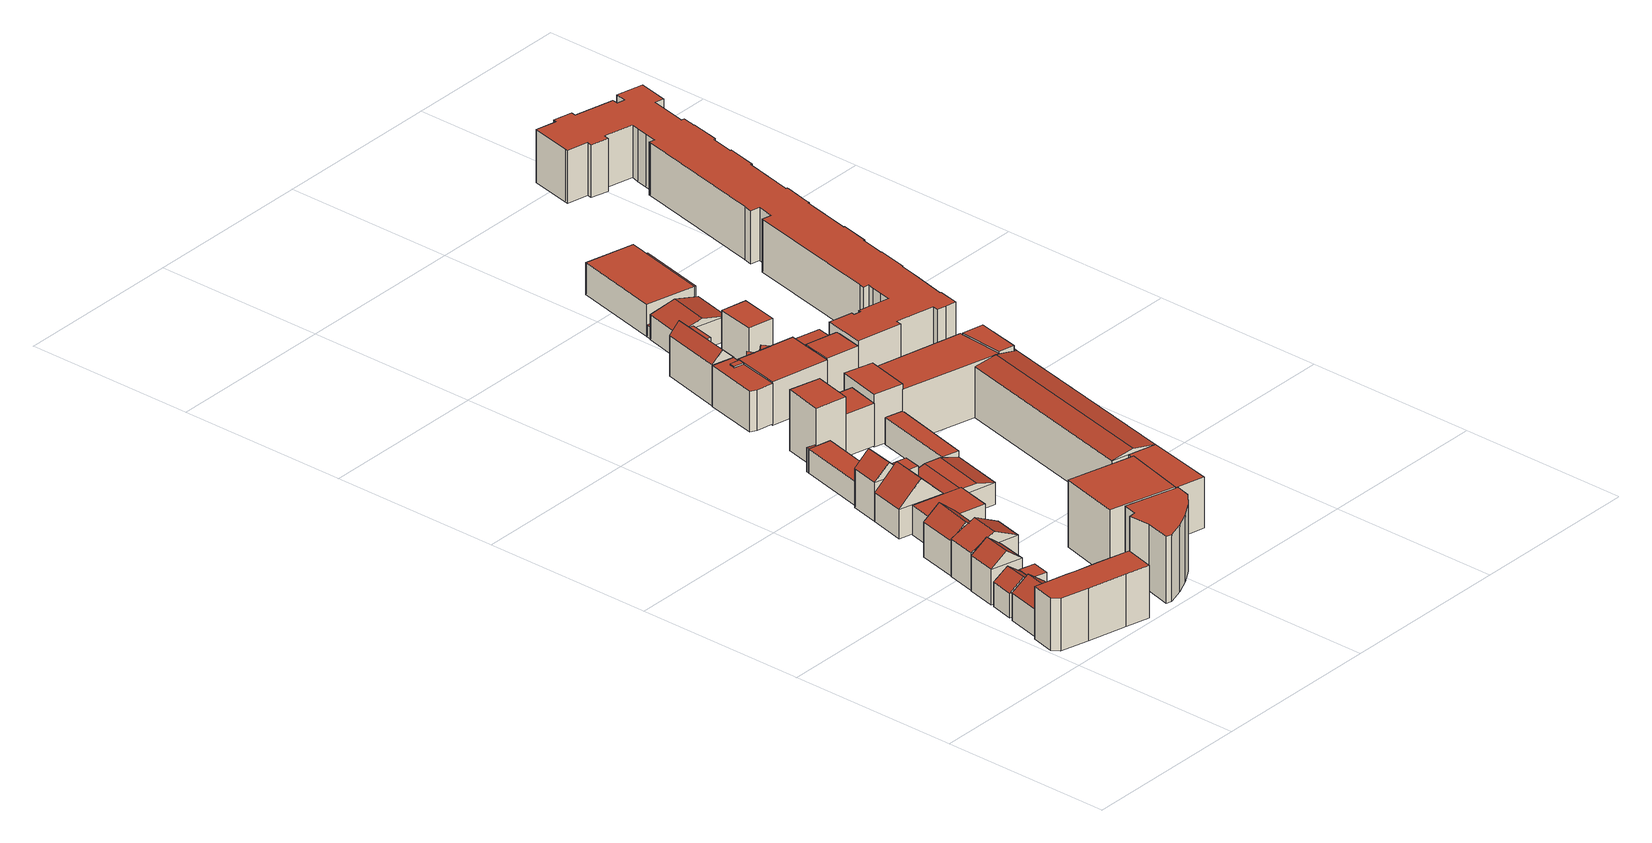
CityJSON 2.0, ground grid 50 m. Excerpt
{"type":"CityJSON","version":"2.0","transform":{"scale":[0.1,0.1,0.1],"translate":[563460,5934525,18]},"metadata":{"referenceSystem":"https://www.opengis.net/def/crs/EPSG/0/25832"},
"CityObjects":{
"building1":{"type":"Building","attributes":{"Geometrietyp2DReferenz":"Polygon","Gemeindeschluessel":"02100110","function":"31001_1120"},"children":["building1-1","building1-2"]},
"building1-1":{"type":"BuildingPart","attributes":{"roofType":"1000","measuredHeight":7.95,"storeysAboveGround":2},"parents":["building1"],"geometry":[{"type":"Solid","lod":"2","boundaries":[[[[0,1,2,3]],[[4,5,6,7]],[[6,3,2,7]],[[7,2,1,4]],[[4,1,0,5]],[[5,0,3,6]]]],"semantics":{"surfaces":[{"type":"GroundSurface"},{"type":"RoofSurface","Flaechengroesse":"10.0278458950482","Flaechenrichtung":"0","Flaechenneigung":"90"},{"type":"WallSurface"}],"values":[[0,1,2,2,2,2]]}}]},
"building1-2":{"type":"BuildingPart","attributes":{"roofType":"3100","measuredHeight":11.76,"storeysAboveGround":2},"parents":["building1"],"geometry":[{"type":"Solid","lod":"2","boundaries":[[[[8,9,2,10]],[[11,12,13,7]],[[14,13,12,15]],[[7,13,14]],[[15,12,11]],[[14,10,2,7]],[[7,2,9,11]],[[11,9,8,15]],[[15,8,10,14]]]],"semantics":{"surfaces":[{"type":"GroundSurface"},{"type":"RoofSurface","Flaechengroesse":"59.4042179271376","Flaechenrichtung":"103.484763299573","Flaechenneigung":"52.3389509573218"},{"type":"RoofSurface","Flaechengroesse":"59.4011939491421","Flaechenrichtung":"283.485362713547","Flaechenneigung":"52.3392107285087"},{"type":"WallSurface"}],"values":[[0,1,2,3,3,3,3,3,3]]}}]},
"building2":{"type":"Building","attributes":{"Geometrietyp2DReferenz":"Polygon","Gemeindeschluessel":"02100110","function":"31001_1010","roofType":"1000","measuredHeight":15.28,"storeysAboveGround":4},"address":[{"country":"Germany","locality":"Hamburg","thoroughfareNumber":"30","thoroughfareName":"Otzenstraße","postcode":"22767"}],"geometry":[{"type":"Solid","lod":"2","boundaries":[[[[16,17,18,19,20,21,22,23,24,25]],[[26,27,28,29,30,31,32,33,34,35]],[[34,25,24,35]],[[35,24,23,26]],[[26,23,22,27]],[[27,22,21,28]],[[28,21,20,29]],[[29,20,19,30]],[[30,19,18,31]],[[31,18,17,32]],[[32,17,16,33]],[[33,16,25,34]]]],"semantics":{"surfaces":[{"type":"GroundSurface"},{"type":"RoofSurface","Flaechengroesse":"251.535871979849","Flaechenrichtung":"0","Flaechenneigung":"90"},{"type":"WallSurface"}],"values":[[0,1,2,2,2,2,2,2,2,2,2,2]]}}]},
"building3":{"type":"Building","attributes":{"Geometrietyp2DReferenz":"Polygon","Gemeindeschluessel":"02100110","function":"31001_1010"},"children":["building3-1","building3-2","building3-3"]},
"building3-1":{"type":"BuildingPart","attributes":{"roofType":"1000","measuredHeight":7.33,"storeysAboveGround":2},"parents":["building3"],"geometry":[{"type":"Solid","lod":"2","boundaries":[[[[36,37,38,39]],[[40,41,42,43]],[[42,39,38,43]],[[43,38,37,40]],[[40,37,36,41]],[[41,36,39,42]]]],"semantics":{"surfaces":[{"type":"GroundSurface"},{"type":"RoofSurface","Flaechengroesse":"24.4819628742752","Flaechenrichtung":"0","Flaechenneigung":"90"},{"type":"WallSurface"}],"values":[[0,1,2,2,2,2]]}}]},
"building3-2":{"type":"BuildingPart","attributes":{"roofType":"1000","measuredHeight":7.25,"storeysAboveGround":2},"parents":["building3"],"geometry":[{"type":"Solid","lod":"2","boundaries":[[[[44,39,45,46]],[[47,48,49,50]],[[49,46,45,50]],[[50,45,39,47]],[[47,39,44,48]],[[48,44,46,49]]]],"semantics":{"surfaces":[{"type":"GroundSurface"},{"type":"RoofSurface","Flaechengroesse":"1.73241322971984","Flaechenrichtung":"0","Flaechenneigung":"90"},{"type":"WallSurface"}],"values":[[0,1,2,2,2,2]]}}]},
"building3-3":{"type":"BuildingPart","attributes":{"roofType":"3100","measuredHeight":10.38,"storeysAboveGround":2},"parents":["building3"],"geometry":[{"type":"Solid","lod":"2","boundaries":[[[[51,52,53,45]],[[54,55,56,57]],[[50,56,55,58]],[[57,56,50]],[[58,55,54]],[[50,45,53,57]],[[57,53,52,54]],[[54,52,51,58]],[[58,51,45,50]]]],"semantics":{"surfaces":[{"type":"GroundSurface"},{"type":"RoofSurface","Flaechengroesse":"36.2678202155641","Flaechenrichtung":"283.53116931363","Flaechenneigung":"54.1859388682932"},{"type":"RoofSurface","Flaechengroesse":"36.1203889642759","Flaechenrichtung":"103.651341731452","Flaechenneigung":"54.1853805847269"},{"type":"WallSurface"}],"values":[[0,1,2,3,3,3,3,3,3]]}}]},
"building4":{"type":"Building","attributes":{"Geometrietyp2DReferenz":"Polygon","Gemeindeschluessel":"02100110","function":"31001_1010","roofType":"3100","measuredHeight":13.91,"storeysAboveGround":3},"address":[{"country":"Germany","locality":"Hamburg","thoroughfareNumber":"70","thoroughfareName":"Bernstorffstraße","postcode":"22767"}],"geometry":[{"type":"Solid","lod":"2","boundaries":[[[[59,60,61,62]],[[63,64,65,66]],[[67,65,64,68]],[[66,65,67]],[[68,64,63]],[[67,62,61,66]],[[66,61,60,63]],[[63,60,59,68]],[[68,59,62,67]]]],"semantics":{"surfaces":[{"type":"GroundSurface"},{"type":"RoofSurface","Flaechengroesse":"51.594027281336","Flaechenrichtung":"103.613569653691","Flaechenneigung":"52.3227383277029"},{"type":"RoofSurface","Flaechengroesse":"51.5247892032718","Flaechenrichtung":"283.524756902784","Flaechenneigung":"52.3227690506857"},{"type":"WallSurface"}],"values":[[0,1,2,3,3,3,3,3,3]]}}]},
"building5":{"type":"Building","attributes":{"Geometrietyp2DReferenz":"Polygon","Gemeindeschluessel":"02100110","function":"31001_1010","roofType":"3100","measuredHeight":14.59,"storeysAboveGround":3},"address":[{"country":"Germany","locality":"Hamburg","thoroughfareNumber":"72","thoroughfareName":"Bernstorffstraße","postcode":"22767"}],"geometry":[{"type":"Solid","lod":"2","boundaries":[[[[69,70,71,72]],[[73,74,75,76]],[[77,75,74,78]],[[76,75,77]],[[78,74,73]],[[77,72,71,76]],[[76,71,70,73]],[[73,70,69,78]],[[78,69,72,77]]]],"semantics":{"surfaces":[{"type":"GroundSurface"},{"type":"RoofSurface","Flaechengroesse":"70.2254873329457","Flaechenrichtung":"103.546227606895","Flaechenneigung":"62.8144842876355"},{"type":"RoofSurface","Flaechengroesse":"70.1730607387869","Flaechenrichtung":"283.497759798209","Flaechenneigung":"62.8144733397768"},{"type":"WallSurface"}],"values":[[0,1,2,3,3,3,3,3,3]]}}]},
"building6":{"type":"Building","attributes":{"Geometrietyp2DReferenz":"Polygon","Gemeindeschluessel":"02100110","function":"31001_1120","roofType":"1000","measuredHeight":3.7,"storeysAboveGround":1},"geometry":[{"type":"Solid","lod":"2","boundaries":[[[[79,80,81,82]],[[83,84,85,86]],[[85,82,81,86]],[[86,81,80,83]],[[83,80,79,84]],[[84,79,82,85]]]],"semantics":{"surfaces":[{"type":"GroundSurface"},{"type":"RoofSurface","Flaechengroesse":"81.5382514917392","Flaechenrichtung":"0","Flaechenneigung":"90"},{"type":"WallSurface"}],"values":[[0,1,2,2,2,2]]}}]},
"building7":{"type":"Building","attributes":{"Geometrietyp2DReferenz":"Polygon","Gemeindeschluessel":"02100110","function":"31001_1010","roofType":"3100","measuredHeight":14.09,"storeysAboveGround":3},"address":[{"country":"Germany","locality":"Hamburg","thoroughfareNumber":"74","thoroughfareName":"Bernstorffstraße","postcode":"22767"}],"geometry":[{"type":"Solid","lod":"2","boundaries":[[[[87,88,89,90]],[[91,92,93,94]],[[95,93,92,96]],[[94,93,95]],[[96,92,91]],[[95,90,89,94]],[[94,89,88,91]],[[91,88,87,96]],[[96,87,90,95]]]],"semantics":{"surfaces":[{"type":"GroundSurface"},{"type":"RoofSurface","Flaechengroesse":"70.9152326779175","Flaechenrichtung":"103.45185662767","Flaechenneigung":"50.9910875462985"},{"type":"RoofSurface","Flaechengroesse":"70.8229235335604","Flaechenrichtung":"283.472285724658","Flaechenneigung":"50.9913099582194"},{"type":"WallSurface"}],"values":[[0,1,2,3,3,3,3,3,3]]}}]},
"building8":{"type":"Building","attributes":{"Geometrietyp2DReferenz":"Polygon","Gemeindeschluessel":"02100110","function":"31001_2010","roofType":"1000","measuredHeight":8.64,"storeysAboveGround":2},"address":[{"country":"Germany","locality":"Hamburg","thoroughfareNumber":"76","thoroughfareName":"Bernstorffstraße","postcode":"22767"}],"geometry":[{"type":"Solid","lod":"2","boundaries":[[[[97,98,99,100]],[[101,102,103,104]],[[103,100,99,104]],[[104,99,98,101]],[[101,98,97,102]],[[102,97,100,103]]]],"semantics":{"surfaces":[{"type":"GroundSurface"},{"type":"RoofSurface","Flaechengroesse":"154.17470648277","Flaechenrichtung":"0","Flaechenneigung":"90"},{"type":"WallSurface"}],"values":[[0,1,2,2,2,2]]}}]},
"building9":{"type":"Building","attributes":{"Geometrietyp2DReferenz":"Polygon","Gemeindeschluessel":"02100110","function":"31001_1010","roofType":"3100","measuredHeight":15.28,"storeysAboveGround":3},"address":[{"country":"Germany","locality":"Hamburg","thoroughfareNumber":"80","thoroughfareName":"Bernstorffstraße","postcode":"22767"}],"geometry":[{"type":"Solid","lod":"2","boundaries":[[[[105,106,107,108]],[[109,110,111,112]],[[113,111,110,114]],[[112,111,113]],[[114,110,109]],[[113,108,107,112]],[[112,107,106,109]],[[109,106,105,114]],[[114,105,108,113]]]],"semantics":{"surfaces":[{"type":"GroundSurface"},{"type":"RoofSurface","Flaechengroesse":"99.1328284106925","Flaechenrichtung":"103.242956199744","Flaechenneigung":"45.1185528221356"},{"type":"RoofSurface","Flaechengroesse":"98.6261747494326","Flaechenrichtung":"283.400166617299","Flaechenneigung":"45.1186434973032"},{"type":"WallSurface"}],"values":[[0,1,2,3,3,3,3,3,3]]}}]},
"building10":{"type":"Building","attributes":{"Geometrietyp2DReferenz":"Polygon","Gemeindeschluessel":"02100110","function":"31001_1010"},"children":["building10-1","building10-2"]},
"building10-1":{"type":"BuildingPart","attributes":{"roofType":"1000","measuredHeight":11.26,"storeysAboveGround":3},"parents":["building10"],"geometry":[{"type":"Solid","lod":"2","boundaries":[[[[115,116,117,118]],[[119,120,121,122]],[[121,118,117,122]],[[122,117,116,119]],[[119,116,115,120]],[[120,115,118,121]]]],"semantics":{"surfaces":[{"type":"GroundSurface"},{"type":"RoofSurface","Flaechengroesse":"22.7192725384355","Flaechenrichtung":"0","Flaechenneigung":"90"},{"type":"WallSurface"}],"values":[[0,1,2,2,2,2]]}}]},
"building10-2":{"type":"BuildingPart","attributes":{"roofType":"3100","measuredHeight":15.6,"storeysAboveGround":3},"parents":["building10"],"geometry":[{"type":"Solid","lod":"2","boundaries":[[[[123,124,117,125]],[[126,127,128,122]],[[129,128,127,130]],[[122,128,129]],[[130,127,126]],[[129,125,117,122]],[[122,117,124,126]],[[126,124,123,130]],[[130,123,125,129]]]],"semantics":{"surfaces":[{"type":"GroundSurface"},{"type":"RoofSurface","Flaechengroesse":"52.1928141429324","Flaechenrichtung":"103.260266693174","Flaechenneigung":"45.5653262872945"},{"type":"RoofSurface","Flaechengroesse":"52.5274706882922","Flaechenrichtung":"283.402829090257","Flaechenneigung":"45.5658514033368"},{"type":"WallSurface"}],"values":[[0,1,2,3,3,3,3,3,3]]}}]},
"building11":{"type":"Building","attributes":{"Geometrietyp2DReferenz":"Polygon","Gemeindeschluessel":"02100110","function":"31001_1010","roofType":"1000","measuredHeight":19.42,"storeysAboveGround":6},"address":[{"country":"Germany","locality":"Hamburg","thoroughfareNumber":"26","thoroughfareName":"Otzenstraße","postcode":"22767"}],"geometry":[{"type":"Solid","lod":"2","boundaries":[[[[131,132,133,134,135,136,137,138,139,140,141]],[[142,143,144,145,146,147,148,149,150,151,152]],[[151,141,140,152]],[[152,140,139,142]],[[142,139,138,143]],[[143,138,137,144]],[[144,137,136,145]],[[145,136,135,146]],[[146,135,134,147]],[[147,134,133,148]],[[148,133,132,149]],[[149,132,131,150]],[[150,131,141,151]]]],"semantics":{"surfaces":[{"type":"GroundSurface"},{"type":"RoofSurface","Flaechengroesse":"215.846523619556","Flaechenrichtung":"0","Flaechenneigung":"90"},{"type":"WallSurface"}],"values":[[0,1,2,2,2,2,2,2,2,2,2,2,2]]}}]},
"building12":{"type":"Building","attributes":{"Geometrietyp2DReferenz":"Polygon","Gemeindeschluessel":"02100110","function":"31001_1120"},"children":["building12-1","building12-2"]},
"building12-1":{"type":"BuildingPart","attributes":{"roofType":"1000","measuredHeight":7.05,"storeysAboveGround":2},"parents":["building12"],"geometry":[{"type":"Solid","lod":"2","boundaries":[[[[153,154,155,156]],[[157,158,159,160]],[[159,156,155,160]],[[160,155,154,157]],[[157,154,153,158]],[[158,153,156,159]]]],"semantics":{"surfaces":[{"type":"GroundSurface"},{"type":"RoofSurface","Flaechengroesse":"135.458545547844","Flaechenrichtung":"0","Flaechenneigung":"90"},{"type":"WallSurface"}],"values":[[0,1,2,2,2,2]]}}]},
"building12-2":{"type":"BuildingPart","attributes":{"roofType":"1000","measuredHeight":7.05,"storeysAboveGround":2},"parents":["building12"],"geometry":[{"type":"Solid","lod":"2","boundaries":[[[[161,162,155,163]],[[164,165,166,160]],[[166,163,155,160]],[[160,155,162,164]],[[164,162,161,165]],[[165,161,163,166]]]],"semantics":{"surfaces":[{"type":"GroundSurface"},{"type":"RoofSurface","Flaechengroesse":"1.78506894889523","Flaechenrichtung":"0","Flaechenneigung":"90"},{"type":"WallSurface"}],"values":[[0,1,2,2,2,2]]}}]},
"building13":{"type":"Building","attributes":{"Geometrietyp2DReferenz":"Polygon","Gemeindeschluessel":"02100110","function":"31001_3070"},"children":["building13-1","building13-2"]},
"building13-1":{"type":"BuildingPart","attributes":{"roofType":"1000","measuredHeight":5.21,"storeysAboveGround":7},"parents":["building13"],"geometry":[{"type":"Solid","lod":"2","boundaries":[[[[167,168,169,170]],[[171,172,173,174]],[[173,170,169,174]],[[174,169,168,171]],[[171,168,167,172]],[[172,167,170,173]]]],"semantics":{"surfaces":[{"type":"GroundSurface"},{"type":"RoofSurface","Flaechengroesse":"31.6391335443968","Flaechenrichtung":"0","Flaechenneigung":"90"},{"type":"WallSurface"}],"values":[[0,1,2,2,2,2]]}}]},
"building13-2":{"type":"BuildingPart","attributes":{"roofType":"1000","measuredHeight":19.64,"storeysAboveGround":7},"parents":["building13"],"geometry":[{"type":"Solid","lod":"2","boundaries":[[[[175,176,177,178]],[[179,180,181,182]],[[181,178,177,182]],[[182,177,176,179]],[[179,176,175,180]],[[180,175,178,181]]]],"semantics":{"surfaces":[{"type":"GroundSurface"},{"type":"RoofSurface","Flaechengroesse":"363.086983996838","Flaechenrichtung":"0","Flaechenneigung":"90"},{"type":"WallSurface"}],"values":[[0,1,2,2,2,2]]}}]},
"building14":{"type":"Building","attributes":{"Geometrietyp2DReferenz":"Polygon","Gemeindeschluessel":"02100110","function":"31001_3040","roofType":"9999","measuredHeight":8.1,"storeysAboveGround":1},"geometry":[{"type":"Solid","lod":"2","boundaries":[[[[183,184,185,186]],[[187,188,189,190]],[[191,189,188,192]],[[193,190,189,191]],[[194,187,190,193]],[[192,188,187,194]],[[192,186,185,191]],[[191,185,184,193]],[[193,184,183,194]],[[194,183,186,192]]]],"semantics":{"surfaces":[{"type":"GroundSurface"},{"type":"RoofSurface","Flaechengroesse":"74.7016269809111","Flaechenrichtung":"0","Flaechenneigung":"90"},{"type":"WallSurface"},{"type":"RoofSurface","Flaechengroesse":"92.7499839588543","Flaechenrichtung":"103.739887102841","Flaechenneigung":"73.0871239691633"},{"type":"RoofSurface","Flaechengroesse":"92.3100209049527","Flaechenrichtung":"283.361319129629","Flaechenneigung":"73.0872748534808"}],"values":[[0,1,2,3,2,4,2,2,2,2]]}}]},
"building15":{"type":"Building","attributes":{"Geometrietyp2DReferenz":"Polygon","Gemeindeschluessel":"02100110","function":"31001_1120","roofType":"1000","measuredHeight":17.67,"storeysAboveGround":5},"geometry":[{"type":"Solid","lod":"2","boundaries":[[[[195,196,197,198]],[[199,200,201,202]],[[201,198,197,202]],[[202,197,196,199]],[[199,196,195,200]],[[200,195,198,201]]]],"semantics":{"surfaces":[{"type":"GroundSurface"},{"type":"RoofSurface","Flaechengroesse":"103.074697504211","Flaechenrichtung":"0","Flaechenneigung":"90"},{"type":"WallSurface"}],"values":[[0,1,2,2,2,2]]}}]},
"building16":{"type":"Building","attributes":{"Geometrietyp2DReferenz":"Polygon","Gemeindeschluessel":"02100110","function":"31001_1120","roofType":"1000","measuredHeight":12.42,"storeysAboveGround":4},"geometry":[{"type":"Solid","lod":"2","boundaries":[[[[203,204,205,206]],[[207,208,209,210]],[[209,206,205,210]],[[210,205,204,207]],[[207,204,203,208]],[[208,203,206,209]]]],"semantics":{"surfaces":[{"type":"GroundSurface"},{"type":"RoofSurface","Flaechengroesse":"90.0762860001059","Flaechenrichtung":"0","Flaechenneigung":"90"},{"type":"WallSurface"}],"values":[[0,1,2,2,2,2]]}}]},
"building17":{"type":"Building","attributes":{"Geometrietyp2DReferenz":"Polygon","Gemeindeschluessel":"02100110","function":"31001_1120","roofType":"1000","measuredHeight":7.9,"storeysAboveGround":2},"geometry":[{"type":"Solid","lod":"2","boundaries":[[[[211,212,213,214]],[[215,216,217,218]],[[217,214,213,218]],[[218,213,212,215]],[[215,212,211,216]],[[216,211,214,217]]]],"semantics":{"surfaces":[{"type":"GroundSurface"},{"type":"RoofSurface","Flaechengroesse":"123.761508489361","Flaechenrichtung":"0","Flaechenneigung":"90"},{"type":"WallSurface"}],"values":[[0,1,2,2,2,2]]}}]},
"building18":{"type":"Building","attributes":{"Geometrietyp2DReferenz":"Polygon","Gemeindeschluessel":"02100110","function":"31001_1120","roofType":"1000","measuredHeight":11.78,"storeysAboveGround":2},"address":[{"country":"Germany","locality":"Hamburg","thoroughfareNumber":"96","thoroughfareName":"Bernstorffstraße","postcode":"22767"}],"geometry":[{"type":"Solid","lod":"2","boundaries":[[[[219,220,221,222,223,224,225,226,227,228]],[[229,230,231,232,233,234,235,236,237,238]],[[237,228,227,238]],[[238,227,226,229]],[[229,226,225,230]],[[230,225,224,231]],[[231,224,223,232]],[[232,223,222,233]],[[233,222,221,234]],[[234,221,220,235]],[[235,220,219,236]],[[236,219,228,237]]]],"semantics":{"surfaces":[{"type":"GroundSurface"},{"type":"RoofSurface","Flaechengroesse":"103.85188749815","Flaechenrichtung":"0","Flaechenneigung":"90"},{"type":"WallSurface"}],"values":[[0,1,2,2,2,2,2,2,2,2,2,2]]}}]},
"building19":{"type":"Building","attributes":{"Geometrietyp2DReferenz":"Polygon","Gemeindeschluessel":"02100110","function":"31001_1120","roofType":"1000","measuredHeight":15.32,"storeysAboveGround":4},"address":[{"country":"Germany","locality":"Hamburg","thoroughfareNumber":"79","thoroughfareName":"Thadenstraße","postcode":"22767"}],"geometry":[{"type":"Solid","lod":"2","boundaries":[[[[239,240,241,242]],[[243,244,245,246]],[[245,242,241,246]],[[246,241,240,243]],[[243,240,239,244]],[[244,239,242,245]]]],"semantics":{"surfaces":[{"type":"GroundSurface"},{"type":"RoofSurface","Flaechengroesse":"111.011802998595","Flaechenrichtung":"0","Flaechenneigung":"90"},{"type":"WallSurface"}],"values":[[0,1,2,2,2,2]]}}]},
"building20":{"type":"Building","attributes":{"Geometrietyp2DReferenz":"Polygon","Gemeindeschluessel":"02100110","function":"31001_2070"},"children":["building20-1","building20-2"]},
"building20-1":{"type":"BuildingPart","attributes":{"roofType":"3100","measuredHeight":15.09,"storeysAboveGround":5},"parents":["building20"],"geometry":[{"type":"Solid","lod":"2","boundaries":[[[[247,248,249,250]],[[251,252,253,254]],[[255,253,252,256]],[[254,253,255]],[[256,252,251]],[[255,250,249,254]],[[254,249,248,251]],[[251,248,247,256]],[[256,247,250,255]]]],"semantics":{"surfaces":[{"type":"GroundSurface"},{"type":"RoofSurface","Flaechengroesse":"80.6772502082555","Flaechenrichtung":"102.176160380957","Flaechenneigung":"45.5334539833561"},{"type":"RoofSurface","Flaechengroesse":"80.3751932877724","Flaechenrichtung":"282.900325877891","Flaechenneigung":"45.532292366621"},{"type":"WallSurface"}],"values":[[0,1,2,3,3,3,3,3,3]]}}]},
"building20-2":{"type":"BuildingPart","attributes":{"roofType":"1000","measuredHeight":11.96,"storeysAboveGround":5},"parents":["building20"],"geometry":[{"type":"Solid","lod":"2","boundaries":[[[[257,258,259,248]],[[260,261,251,262]],[[251,248,259,262]],[[262,259,258,260]],[[260,258,257,261]],[[261,257,248,251]]]],"semantics":{"surfaces":[{"type":"GroundSurface"},{"type":"RoofSurface","Flaechengroesse":"9.92019321132624","Flaechenrichtung":"0","Flaechenneigung":"90"},{"type":"WallSurface"}],"values":[[0,1,2,2,2,2]]}}]},
"building21":{"type":"Building","attributes":{"Geometrietyp2DReferenz":"Polygon","Gemeindeschluessel":"02100110","function":"31001_1120"},"children":["building21-1","building21-2","building21-3","building21-4"]},
"building21-1":{"type":"BuildingPart","attributes":{"roofType":"1000","measuredHeight":12.6,"storeysAboveGround":3},"parents":["building21"],"geometry":[{"type":"Solid","lod":"2","boundaries":[[[[263,264,265,266]],[[267,268,269,270]],[[269,266,265,270]],[[270,265,264,267]],[[267,264,263,268]],[[268,263,266,269]]]],"semantics":{"surfaces":[{"type":"GroundSurface"},{"type":"RoofSurface","Flaechengroesse":"4.99159350363906","Flaechenrichtung":"0","Flaechenneigung":"90"},{"type":"WallSurface"}],"values":[[0,1,2,2,2,2]]}}]},
"building21-2":{"type":"BuildingPart","attributes":{"roofType":"1000","measuredHeight":12.6,"storeysAboveGround":3},"parents":["building21"],"geometry":[{"type":"Solid","lod":"2","boundaries":[[[[271,272,273]],[[274,275,276]],[[275,273,272,276]],[[276,272,271,274]],[[274,271,273,275]]]],"semantics":{"surfaces":[{"type":"GroundSurface"},{"type":"RoofSurface","Flaechengroesse":"2.0740631870264","Flaechenrichtung":"0","Flaechenneigung":"90"},{"type":"WallSurface"}],"values":[[0,1,2,2,2]]}}]},
"building21-3":{"type":"BuildingPart","attributes":{"roofType":"1000","measuredHeight":12.6,"storeysAboveGround":3},"parents":["building21"],"geometry":[{"type":"Solid","lod":"2","boundaries":[[[[277,278,279]],[[280,281,282]],[[281,279,278,282]],[[282,278,277,280]],[[280,277,279,281]]]],"semantics":{"surfaces":[{"type":"GroundSurface"},{"type":"RoofSurface","Flaechengroesse":"3.34778370385605","Flaechenrichtung":"0","Flaechenneigung":"90"},{"type":"WallSurface"}],"values":[[0,1,2,2,2]]}}]},
"building21-4":{"type":"BuildingPart","attributes":{"roofType":"1000","measuredHeight":12.6,"storeysAboveGround":3},"parents":["building21"],"geometry":[{"type":"Solid","lod":"2","boundaries":[[[[283,284,285,286]],[[287,288,289,290]],[[289,286,285,290]],[[290,285,284,287]],[[287,284,283,288]],[[288,283,286,289]]]],"semantics":{"surfaces":[{"type":"GroundSurface"},{"type":"RoofSurface","Flaechengroesse":"244.185695006329","Flaechenrichtung":"0","Flaechenneigung":"90"},{"type":"WallSurface"}],"values":[[0,1,2,2,2,2]]}}]},
"building22":{"type":"Building","attributes":{"Geometrietyp2DReferenz":"Polygon","Gemeindeschluessel":"02100110","function":"31001_1010"},"children":["building22-1","building22-2","building22-3","building22-4","building22-5","building22-6","building22-7"]},
"building22-1":{"type":"BuildingPart","attributes":{"roofType":"1000","measuredHeight":3.5,"storeysAboveGround":6},"parents":["building22"],"geometry":[{"type":"Solid","lod":"2","boundaries":[[[[291,292,293,294,295,296]],[[297,298,299,300,301,302]],[[301,296,295,302]],[[302,295,294,297]],[[297,294,293,298]],[[298,293,292,299]],[[299,292,291,300]],[[300,291,296,301]]]],"semantics":{"surfaces":[{"type":"GroundSurface"},{"type":"RoofSurface","Flaechengroesse":"4.90752611687087","Flaechenrichtung":"0","Flaechenneigung":"90"},{"type":"WallSurface"}],"values":[[0,1,2,2,2,2,2,2]]}}]},
"building22-2":{"type":"BuildingPart","attributes":{"roofType":"1000","measuredHeight":16.07,"storeysAboveGround":6},"parents":["building22"],"geometry":[{"type":"Solid","lod":"2","boundaries":[[[[303,304,305,306]],[[307,308,309,310]],[[309,306,305,310]],[[310,305,304,307]],[[307,304,303,308]],[[308,303,306,309]]]],"semantics":{"surfaces":[{"type":"GroundSurface"},{"type":"RoofSurface","Flaechengroesse":"381.307205134309","Flaechenrichtung":"0","Flaechenneigung":"90"},{"type":"WallSurface"}],"values":[[0,1,2,2,2,2]]}}]},
"building22-3":{"type":"BuildingPart","attributes":{"roofType":"1000","measuredHeight":12.16,"storeysAboveGround":6},"parents":["building22"],"geometry":[{"type":"Solid","lod":"2","boundaries":[[[[311,312,313,314]],[[315,316,317,318]],[[317,314,313,318]],[[318,313,312,315]],[[315,312,311,316]],[[316,311,314,317]]]],"semantics":{"surfaces":[{"type":"GroundSurface"},{"type":"RoofSurface","Flaechengroesse":"6.8019200602902","Flaechenrichtung":"0","Flaechenneigung":"90"},{"type":"WallSurface"}],"values":[[0,1,2,2,2,2]]}}]},
"building22-4":{"type":"BuildingPart","attributes":{"roofType":"3100","measuredHeight":16.15,"storeysAboveGround":6},"parents":["building22"],"geometry":[{"type":"Solid","lod":"2","boundaries":[[[[319,320,321,322]],[[323,324,325,326]],[[327,325,324,328]],[[326,325,327]],[[328,324,323]],[[327,322,321,326]],[[326,321,320,323]],[[323,320,319,328]],[[328,319,322,327]]]],"semantics":{"surfaces":[{"type":"GroundSurface"},{"type":"RoofSurface","Flaechengroesse":"390.233513489369","Flaechenrichtung":"282.992037679169","Flaechenneigung":"79.4840198135022"},{"type":"RoofSurface","Flaechengroesse":"389.935637999109","Flaechenrichtung":"102.716640268361","Flaechenneigung":"79.4837067566332"},{"type":"WallSurface"}],"values":[[0,1,2,3,3,3,3,3,3]]}}]},
"building22-5":{"type":"BuildingPart","attributes":{"roofType":"1000","measuredHeight":14.91,"storeysAboveGround":6},"parents":["building22"],"geometry":[{"type":"Solid","lod":"2","boundaries":[[[[329,322,330,331]],[[327,332,333,334]],[[333,331,330,334]],[[334,330,322,327]],[[327,322,329,332]],[[332,329,331,333]]]],"semantics":{"surfaces":[{"type":"GroundSurface"},{"type":"RoofSurface","Flaechengroesse":"5.33147636773083","Flaechenrichtung":"0","Flaechenneigung":"90"},{"type":"WallSurface"}],"values":[[0,1,2,2,2,2]]}}]},
"building22-6":{"type":"BuildingPart","attributes":{"roofType":"1000","measuredHeight":16.67,"storeysAboveGround":6},"parents":["building22"],"geometry":[{"type":"Solid","lod":"2","boundaries":[[[[306,335,295,330]],[[336,337,338,339]],[[338,330,295,339]],[[339,295,335,336]],[[336,335,306,337]],[[337,306,330,338]]]],"semantics":{"surfaces":[{"type":"GroundSurface"},{"type":"RoofSurface","Flaechengroesse":"69.8263022553163","Flaechenrichtung":"0","Flaechenneigung":"90"},{"type":"WallSurface"}],"values":[[0,1,2,2,2,2]]}}]},
"building22-7":{"type":"BuildingPart","attributes":{"roofType":"1000","measuredHeight":14.99,"storeysAboveGround":6},"parents":["building22"],"geometry":[{"type":"Solid","lod":"2","boundaries":[[[[340,341,342,319]],[[343,344,328,345]],[[328,319,342,345]],[[345,342,341,343]],[[343,341,340,344]],[[344,340,319,328]]]],"semantics":{"surfaces":[{"type":"GroundSurface"},{"type":"RoofSurface","Flaechengroesse":"178.811948613726","Flaechenrichtung":"0","Flaechenneigung":"90"},{"type":"WallSurface"}],"values":[[0,1,2,2,2,2]]}}]},
"building23":{"type":"Building","attributes":{"Geometrietyp2DReferenz":"Polygon","Gemeindeschluessel":"02100110","function":"31001_1010"},"children":["building23-1","building23-2"]},
"building23-1":{"type":"BuildingPart","attributes":{"roofType":"1000","measuredHeight":10.45,"storeysAboveGround":3},"parents":["building23"],"geometry":[{"type":"Solid","lod":"2","boundaries":[[[[346,347,348,349,350,351,352,353]],[[354,355,356,357,358,359,360,361]],[[360,353,352,361]],[[361,352,351,354]],[[354,351,350,355]],[[355,350,349,356]],[[356,349,348,357]],[[357,348,347,358]],[[358,347,346,359]],[[359,346,353,360]]]],"semantics":{"surfaces":[{"type":"GroundSurface"},{"type":"RoofSurface","Flaechengroesse":"55.1636567406568","Flaechenrichtung":"0","Flaechenneigung":"90"},{"type":"WallSurface"}],"values":[[0,1,2,2,2,2,2,2,2,2]]}}]},
"building23-2":{"type":"BuildingPart","attributes":{"roofType":"1000","measuredHeight":13.11,"storeysAboveGround":3},"parents":["building23"],"geometry":[{"type":"Solid","lod":"2","boundaries":[[[[350,362,363,364]],[[365,366,367,368]],[[367,364,363,368]],[[368,363,362,365]],[[365,362,350,366]],[[366,350,364,367]]]],"semantics":{"surfaces":[{"type":"GroundSurface"},{"type":"RoofSurface","Flaechengroesse":"85.4190742129891","Flaechenrichtung":"0","Flaechenneigung":"90"},{"type":"WallSurface"}],"values":[[0,1,2,2,2,2]]}}]},
"building24":{"type":"Building","attributes":{"Geometrietyp2DReferenz":"Polygon","Gemeindeschluessel":"02100110","function":"31001_1010","roofType":"1000","measuredHeight":12.92,"storeysAboveGround":3},"address":[{"country":"Germany","locality":"Hamburg","thoroughfareNumber":"98","thoroughfareName":"Bernstorffstraße","postcode":"22767"}],"geometry":[{"type":"Solid","lod":"2","boundaries":[[[[369,370,371,372]],[[373,374,375,376]],[[375,372,371,376]],[[376,371,370,373]],[[373,370,369,374]],[[374,369,372,375]]]],"semantics":{"surfaces":[{"type":"GroundSurface"},{"type":"RoofSurface","Flaechengroesse":"82.5769049995139","Flaechenrichtung":"0","Flaechenneigung":"90"},{"type":"WallSurface"}],"values":[[0,1,2,2,2,2]]}}]},
"building25":{"type":"Building","attributes":{"Geometrietyp2DReferenz":"Polygon","Gemeindeschluessel":"02100110","function":"31001_2100","roofType":"3100","measuredHeight":9.16,"storeysAboveGround":2},"address":[{"country":"Germany","locality":"Hamburg","thoroughfareNumber":"100","thoroughfareName":"Bernstorffstraße","postcode":"22767"}],"geometry":[{"type":"Solid","lod":"2","boundaries":[[[[377,378,379,380]],[[381,382,383,384]],[[385,383,382,386]],[[384,383,385]],[[386,382,381]],[[385,380,379,384]],[[384,379,378,381]],[[381,378,377,386]],[[386,377,380,385]]]],"semantics":{"surfaces":[{"type":"GroundSurface"},{"type":"RoofSurface","Flaechengroesse":"89.6946036025486","Flaechenrichtung":"283.436061418087","Flaechenneigung":"75.9910765475117"},{"type":"RoofSurface","Flaechengroesse":"89.8392336442754","Flaechenrichtung":"103.388802231843","Flaechenneigung":"75.9910557359492"},{"type":"WallSurface"}],"values":[[0,1,2,3,3,3,3,3,3]]}}]},
"building26":{"type":"Building","attributes":{"Geometrietyp2DReferenz":"Polygon","Gemeindeschluessel":"02100110","function":"31001_1010"},"children":["building26-1","building26-2","building26-3","building26-4"]},
"building26-1":{"type":"BuildingPart","attributes":{"roofType":"1000","measuredHeight":3.5,"storeysAboveGround":3},"parents":["building26"],"geometry":[{"type":"Solid","lod":"2","boundaries":[[[[387,388,389,390]],[[391,392,393,394]],[[393,390,389,394]],[[394,389,388,391]],[[391,388,387,392]],[[392,387,390,393]]]],"semantics":{"surfaces":[{"type":"GroundSurface"},{"type":"RoofSurface","Flaechengroesse":"0.301289626222876","Flaechenrichtung":"0","Flaechenneigung":"90"},{"type":"WallSurface"}],"values":[[0,1,2,2,2,2]]}}]},
"building26-2":{"type":"BuildingPart","attributes":{"roofType":"1000","measuredHeight":9.33,"storeysAboveGround":3},"parents":["building26"],"geometry":[{"type":"Solid","lod":"2","boundaries":[[[[395,396,397,398]],[[399,400,401,402]],[[401,398,397,402]],[[402,397,396,399]],[[399,396,395,400]],[[400,395,398,401]]]],"semantics":{"surfaces":[{"type":"GroundSurface"},{"type":"RoofSurface","Flaechengroesse":"8.52222700874425","Flaechenrichtung":"0","Flaechenneigung":"90"},{"type":"WallSurface"}],"values":[[0,1,2,2,2,2]]}}]},
"building26-3":{"type":"BuildingPart","attributes":{"roofType":"1000","measuredHeight":9.33,"storeysAboveGround":3},"parents":["building26"],"geometry":[{"type":"Solid","lod":"2","boundaries":[[[[403,404,397,405]],[[406,407,408,402]],[[408,405,397,402]],[[402,397,404,406]],[[406,404,403,407]],[[407,403,405,408]]]],"semantics":{"surfaces":[{"type":"GroundSurface"},{"type":"RoofSurface","Flaechengroesse":"380.506042354627","Flaechenrichtung":"0","Flaechenneigung":"90"},{"type":"WallSurface"}],"values":[[0,1,2,2,2,2]]}}]},
"building26-4":{"type":"BuildingPart","attributes":{"roofType":"1000","measuredHeight":3.5,"storeysAboveGround":3},"parents":["building26"],"geometry":[{"type":"Solid","lod":"2","boundaries":[[[[405,409,389,410]],[[411,412,413,394]],[[413,410,389,394]],[[394,389,409,411]],[[411,409,405,412]],[[412,405,410,413]]]],"semantics":{"surfaces":[{"type":"GroundSurface"},{"type":"RoofSurface","Flaechengroesse":"21.3577895189034","Flaechenrichtung":"0","Flaechenneigung":"90"},{"type":"WallSurface"}],"values":[[0,1,2,2,2,2]]}}]},
"building27":{"type":"Building","attributes":{"Geometrietyp2DReferenz":"Polygon","Gemeindeschluessel":"02100110","function":"31001_1010","roofType":"1000","measuredHeight":15.37,"storeysAboveGround":5},"address":[{"country":"Germany","locality":"Hamburg","thoroughfareNumber":"27","thoroughfareName":"Schmidt-Rottluff-Weg","postcode":"22767"}],"geometry":[{"type":"Solid","lod":"2","boundaries":[[[[414,415,416,417,418,419,420,421,422,423,424,425,426,427,428,429,430,431,432,433,434,435,436,437,438,439,440,441,442,443,444,445,446,447,448,449,450,451,452,453,454,455,456,457,458,459,460,461,462,463,464,465,466,467,468,469,470,471,472,473,474,475,476,477,478,479,480,481,482,483,484,485,486,487,488,489,490]],[[491,492,493,494,495,496,497,498,499,500,501,502,503,504,505,506,507,508,509,510,511,512,513,514,515,516,517,518,519,520,521,522,523,524,525,526,527,528,529,530,531,532,533,534,535,536,537,538,539,540,541,542,543,544,545,546,547,548,549,550,551,552,553,554,555,556,557,558,559,560,561,562,563,564,565,566,567]],[[566,490,489,567]],[[567,489,488,491]],[[491,488,487,492]],[[492,487,486,493]],[[493,486,485,494]],[[494,485,484,495]],[[495,484,483,496]],[[496,483,482,497]],[[497,482,481,498]],[[498,481,480,499]],[[499,480,479,500]],[[500,479,478,501]],[[501,478,477,502]],[[502,477,476,503]],[[503,476,475,504]],[[504,475,474,505]],[[505,474,473,506]],[[506,473,472,507]],[[507,472,471,508]],[[508,471,470,509]],[[509,470,469,510]],[[510,469,468,511]],[[511,468,467,512]],[[512,467,466,513]],[[513,466,465,514]],[[514,465,464,515]],[[515,464,463,516]],[[516,463,462,517]],[[517,462,461,518]],[[518,461,460,519]],[[519,460,459,520]],[[520,459,458,521]],[[521,458,457,522]],[[522,457,456,523]],[[523,456,455,524]],[[524,455,454,525]],[[525,454,453,526]],[[526,453,452,527]],[[527,452,451,528]],[[528,451,450,529]],[[529,450,449,530]],[[530,449,448,531]],[[531,448,447,532]],[[532,447,446,533]],[[533,446,445,534]],[[534,445,444,535]],[[535,444,443,536]],[[536,443,442,537]],[[537,442,441,538]],[[538,441,440,539]],[[539,440,439,540]],[[540,439,438,541]],[[541,438,437,542]],[[542,437,436,543]],[[543,436,435,544]],[[544,435,434,545]],[[545,434,433,546]],[[546,433,432,547]],[[547,432,431,548]],[[548,431,430,549]],[[549,430,429,550]],[[550,429,428,551]],[[551,428,427,552]],[[552,427,426,553]],[[553,426,425,554]],[[554,425,424,555]],[[555,424,423,556]],[[556,423,422,557]],[[557,422,421,558]],[[558,421,420,559]],[[559,420,419,560]],[[560,419,418,561]],[[561,418,417,562]],[[562,417,416,563]],[[563,416,415,564]],[[564,415,414,565]],[[565,414,490,566]]]],"semantics":{"surfaces":[{"type":"GroundSurface"},{"type":"RoofSurface","Flaechengroesse":"2200.78330702879","Flaechenrichtung":"0","Flaechenneigung":"90"},{"type":"WallSurface"}],"values":[[0,1,2,2,2,2,2,2,2,2,2,2,2,2,2,2,2,2,2,2,2,2,2,2,2,2,2,2,2,2,2,2,2,2,2,2,2,2,2,2,2,2,2,2,2,2,2,2,2,2,2,2,2,2,2,2,2,2,2,2,2,2,2,2,2,2,2,2,2,2,2,2,2,2,2,2,2,2,2]]}}]}
},
"vertices":[
[146,169,21],[136,128,21],[113,134,21],[122,175,21],[136,128,101],[146,169,101],[122,175,101],[113,134,101],
[39,250,21],[135,227,21],[16,157,21],[135,227,101],[87,238,139],[64,146,139],[16,157,101],[39,250,101],
[95,49,13],[13,69,13],[0,90,13],[16,157,13],[115,134,13],[136,128,13],[210,111,13],[301,89,13],[280,5,13],[211,22,13],[301,89,166],[210,111,166],[136,128,166],[115,134,166],[16,157,166],[0,90,166],[13,69,166],[95,49,166],[211,22,166],[280,5,166],
[190,304,23],[177,253,23],[131,265,23],[144,315,23],[177,253,96],[190,304,96],[144,315,96],[131,265,96],
[126,319,23],[141,306,23],[124,310,23],[144,315,95],[126,319,95],[124,310,95],[141,306,95],
[125,240,23],[41,260,23],[57,326,23],[41,260,95],[83,250,127],[99,316,127],[57,326,95],[125,240,95],
[79,418,24],[172,396,24],[152,313,24],[59,336,24],[172,396,126],[126,407,163],[106,324,163],[152,313,126],[59,336,126],[79,418,126],
[99,501,25],[241,467,25],[221,384,25],[79,418,25],[241,467,134],[170,484,171],[150,401,171],[221,384,134],[79,418,134],[99,501,134],
[326,192,15],[314,141,15],[162,178,15],[175,228,15],[314,141,52],[326,192,52],[175,228,52],[162,178,52],
[126,613,26],[219,590,26],[192,479,26],[99,501,26],[219,590,128],[172,602,167],[145,490,167],[192,479,128],[99,501,128],[126,613,128],
[335,668,26],[311,569,26],[165,603,26],[189,703,26],[311,569,112],[335,668,112],[189,703,112],[165,603,112],
[174,814,29],[305,783,29],[281,681,29],[150,713,29],[305,783,114],[239,798,181],[215,697,181],[281,681,114],[150,713,114],[174,814,114],
[316,832,30],[305,783,30],[260,793,30],[272,842,30],[305,783,143],[316,832,143],[272,842,143],[260,793,143],
[194,896,30],[279,875,30],[174,814,30],[279,875,143],[236,886,186],[217,804,186],[174,814,143],[194,896,143],
[394,103,3],[389,162,3],[412,164,3],[422,204,3],[577,162,3],[565,120,3],[527,87,3],[484,60,3],[438,39,3],[389,24,3],[374,29,3],[438,39,197],[484,60,197],[527,87,197],[565,120,197],[577,162,197],[422,204,197],[412,164,197],[389,162,197],[394,103,197],[374,29,197],[389,24,197],
[262,879,33],[196,896,33],[243,1089,33],[309,1074,33],[196,896,103],[262,879,103],[309,1074,103],[243,1089,103],
[268,1091,33],[266,1084,33],[245,1097,33],[266,1084,103],[268,1091,103],[245,1097,103],
[498,374,3],[505,404,3],[607,376,3],[600,348,3],[505,404,55],[498,374,55],[600,348,55],[607,376,55],
[571,166,3],[379,219,3],[425,393,3],[619,343,3],[379,219,199],[571,166,199],[619,343,199],[425,393,199],
[316,832,25],[475,794,25],[438,643,25],[281,681,25],[372,819,106],[336,668,106],[383,657,106],[419,808,106],[438,643,88],[281,681,88],[475,794,88],[316,832,88],
[292,1193,36],[382,1171,36],[356,1063,36],[266,1084,36],[382,1171,213],[292,1193,213],[266,1084,213],[356,1063,213],
[380,1163,33],[472,1141,33],[449,1048,33],[358,1070,33],[472,1141,157],[380,1163,157],[358,1070,157],[449,1048,157],
[481,1040,26],[533,1027,26],[475,794,26],[426,806,26],[533,1027,105],[481,1040,105],[426,806,105],[475,794,105],
[297,1328,35],[333,1481,35],[398,1466,35],[394,1448,35],[393,1443,35],[364,1449,35],[361,1432,35],[389,1426,35],[365,1310,35],[316,1320,35],[389,1426,153],[361,1432,153],[364,1449,153],[393,1443,153],[394,1448,153],[398,1466,153],[333,1481,153],[297,1328,153],[316,1320,153],[365,1310,153],
[480,1173,30],[563,1151,30],[533,1027,30],[449,1048,30],[563,1151,184],[480,1173,184],[449,1048,184],[533,1027,184],
[375,1656,36],[435,1644,36],[398,1466,36],[333,1481,36],[435,1644,155],[405,1650,187],[365,1474,187],[398,1466,155],[333,1481,155],[375,1656,155],
[448,1641,36],[434,1571,36],[420,1573,36],[434,1571,155],[448,1641,155],[420,1573,155],
[361,1432,31],[364,1449,31],[393,1443,31],[389,1426,31],[364,1449,157],[361,1432,157],[389,1426,157],[393,1443,157],
[436,1456,31],[447,1437,31],[421,1443,31],[436,1456,157],[421,1443,157],[447,1437,157],
[484,1450,31],[496,1427,31],[462,1434,31],[484,1450,157],[462,1434,157],[496,1427,157],
[394,1448,31],[564,1413,31],[535,1275,31],[365,1310,31],[564,1413,157],[394,1448,157],[365,1310,157],[535,1275,157],
[844,1084,9],[900,1072,9],[888,1016,9],[883,1018,9],[894,1070,9],[844,1081,9],[883,1018,44],[888,1016,44],[900,1072,44],[844,1084,44],[844,1081,44],[894,1070,44],
[532,1025,9],[563,1151,9],[833,1092,9],[822,955,9],[563,1151,169],[532,1025,169],[822,955,169],[833,1092,169],
[753,337,9],[741,283,9],[729,286,9],[741,340,9],[741,283,130],[753,337,130],[741,340,130],[729,286,130],
[750,383,9],[617,414,9],[748,973,9],[875,943,9],[617,414,158],[684,399,170],[811,958,170],[748,973,158],[875,943,158],[750,383,158],
[889,1003,9],[867,945,9],[880,1005,9],[889,1003,158],[880,1005,158],[867,945,158],
[832,1083,9],[832,1083,175],[822,955,175],[867,945,175],[894,1070,175],
[707,187,9],[615,208,9],[668,402,9],[615,208,158],[707,187,158],[668,402,158],
[610,1349,30],[568,1358,30],[585,1429,30],[664,1411,30],[649,1340,30],[630,1344,30],[635,1366,30],[614,1371,30],[630,1344,135],[649,1340,135],[664,1411,135],[585,1429,135],[568,1358,135],[610,1349,135],[614,1371,135],[635,1366,135],
[631,1256,30],[535,1275,30],[553,1361,30],[631,1256,161],[649,1340,161],[553,1361,161],[535,1275,161],
[611,1607,38],[589,1499,38],[516,1515,38],[537,1622,38],[589,1499,167],[611,1607,167],[537,1622,167],[516,1515,167],
[591,1654,41],[446,1689,41],[473,1802,41],[618,1768,41],[446,1689,114],[519,1671,133],[546,1785,133],[473,1802,114],[618,1768,114],[591,1654,114],
[619,1771,43],[618,1768,43],[611,1770,43],[611,1773,43],[618,1768,78],[619,1771,78],[611,1773,78],[611,1770,78],
[671,1978,43],[625,1782,43],[622,1783,43],[667,1979,43],[625,1782,136],[671,1978,136],[667,1979,136],[622,1783,136],
[534,2065,43],[679,2032,43],[477,1817,43],[679,2032,136],[534,2065,136],[477,1817,136],
[614,1784,43],[473,1802,43],[614,1784,78],[477,1817,78],[473,1802,78],
[962,2533,22],[1017,2521,22],[1014,2507,22],[1130,2481,22],[1127,2465,22],[1150,2460,22],[1157,2492,22],[1236,2474,22],[1217,2388,22],[1191,2394,22],[1176,2322,22],[1168,2289,22],[1177,2287,22],[1169,2249,22],[1171,2249,22],[1153,2166,22],[1148,2167,22],[1133,2099,22],[1137,2099,22],[1118,2015,22],[1114,2016,22],[1082,1874,22],[1086,1873,22],[1085,1866,22],[1069,1796,22],[1067,1785,22],[1064,1786,22],[1032,1642,22],[1035,1641,22],[1017,1561,22],[1014,1561,22],[999,1493,22],[1001,1492,22],[982,1407,22],[980,1407,22],[972,1371,22],[964,1338,22],[943,1252,22],[946,1251,22],[934,1192,22],[902,1198,22],[875,1204,22],[879,1220,22],[766,1245,22],[763,1228,22],[631,1256,22],[655,1371,22],[725,1356,22],[723,1347,22],[745,1343,22],[746,1351,22],[839,1332,22],[846,1365,22],[853,1395,22],[856,1411,22],[840,1414,22],[844,1431,22],[931,1823,22],[957,1817,22],[958,1821,22],[968,1864,22],[942,1870,22],[948,1896,22],[1034,2277,22],[1035,2281,22],[1051,2277,22],[1059,2313,22],[1066,2345,22],[1071,2367,22],[985,2386,22],[981,2371,22],[930,2383,22],[933,2397,22],[871,2410,22],[873,2419,22],[898,2536,22],[960,2522,22],[873,2419,176],[871,2410,176],[933,2397,176],[930,2383,176],[981,2371,176],[985,2386,176],[1071,2367,176],[1066,2345,176],[1059,2313,176],[1051,2277,176],[1035,2281,176],[1034,2277,176],[948,1896,176],[942,1870,176],[968,1864,176],[958,1821,176],[957,1817,176],[931,1823,176],[844,1431,176],[840,1414,176],[856,1411,176],[853,1395,176],[846,1365,176],[839,1332,176],[746,1351,176],[745,1343,176],[723,1347,176],[725,1356,176],[655,1371,176],[631,1256,176],[763,1228,176],[766,1245,176],[879,1220,176],[875,1204,176],[902,1198,176],[934,1192,176],[946,1251,176],[943,1252,176],[964,1338,176],[972,1371,176],[980,1407,176],[982,1407,176],[1001,1492,176],[999,1493,176],[1014,1561,176],[1017,1561,176],[1035,1641,176],[1032,1642,176],[1064,1786,176],[1067,1785,176],[1069,1796,176],[1085,1866,176],[1086,1873,176],[1082,1874,176],[1114,2016,176],[1118,2015,176],[1137,2099,176],[1133,2099,176],[1148,2167,176],[1153,2166,176],[1171,2249,176],[1169,2249,176],[1177,2287,176],[1168,2289,176],[1176,2322,176],[1191,2394,176],[1217,2388,176],[1236,2474,176],[1157,2492,176],[1150,2460,176],[1127,2465,176],[1130,2481,176],[1014,2507,176],[1017,2521,176],[962,2533,176],[960,2522,176],[898,2536,176]
]}
